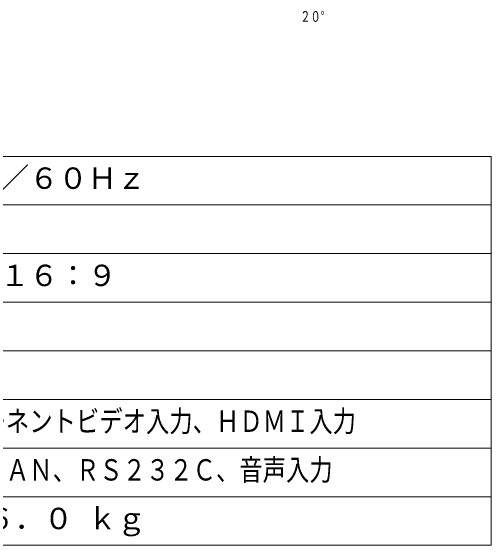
# Model space of a CAD drawing. Units: millimetres, scale not verified. Extents: x -63 to 62, y -56 to 57.
# Drawn here: x 13.1 to 62.5, y -56.5 to -1.5 of the extents above; entities that cross this region are included whole.
import ezdxf
from ezdxf.enums import TextEntityAlignment as Align

# ---------------------------------------------------------------- set-up
doc = ezdxf.new("R2010")
doc.units = ezdxf.units.MM
doc.header["$LTSCALE"] = 0.125
doc.layers.add('0-1_WAKU', color=1, linetype='Continuous', lineweight=18)
doc.layers.add('0-6_SUNPO', color=7, linetype='Continuous', lineweight=18)
doc.layers.add('0-2_MOJI1', color=7, linetype='Continuous')
doc.styles.add('ＭＳ ゴシック', font='')
doc.styles.get('ＭＳ ゴシック').set_extended_font_data('MS Gothic')

msp = doc.modelspace()

# ---------------------------------------------------------------- linework, layer by layer
at = {"layer": '0-1_WAKU', "color": 4}
for p, q in [((-62.5005, -16.4903), (62.4995, -16.4903)), ((62.4995, -16.4903), (62.4995, -56.4903)), ((62.4995, -56.4903), (-62.5005, -56.4903))]:
    msp.add_line(p, q, dxfattribs=at)
at = {"layer": '0-1_WAKU'}
for p, q in [((-62.5005, -21.4903), (62.4995, -21.4903)), ((-62.5005, -26.4903), (62.4995, -26.4903)), ((-62.5005, -31.4903), (62.4995, -31.4903)), ((-62.5005, -36.4903), (62.4995, -36.4903)), ((-62.5005, -41.4903), (62.4995, -41.4903)), ((-62.5005, -46.4903), (62.4995, -46.4903)), ((-62.5005, -51.4903), (62.4995, -51.4903))]:
    msp.add_line(p, q, dxfattribs=at)

# ---------------------------------------------------------------- texts
at = {"layer": '0-2_MOJI1', "style": 'ＭＳ ゴシック'}
for s, p in [('ＡＣ１００Ｖ\u3000５０Ｈｚ／６０Ｈｚ', (-21.0005, -20.4903)), ('６０型（１５２６ｃｍ）１６：９', (-21.0005, -30.4903)), ('約４９ ｋｇ、金具：約６．０ ｋｇ', (-21.0005, -55.4903))]:
    msp.add_text(s, height=2.199, dxfattribs=at).set_placement(p, align=Align.BOTTOM_LEFT)
at = {"layer": '0-2_MOJI1', "style": 'ＭＳ ゴシック', "width": 0.8}
for s, p in [('ビデオ入力、ＲＧＢ／コンポーネントビデオ入力、ＨＤＭＩ入力', (-21.0005, -45.4903)), ('ＤＶＩ－Ｄ入力、ＰＣ入力、ＬＡＮ、ＲＳ２３２Ｃ、音声入力', (-21.0005, -50.4903))]:
    msp.add_text(s, height=2.199, dxfattribs=at).set_placement(p, align=Align.BOTTOM_LEFT)
at = {"layer": '0-6_SUNPO', "style": 'ＭＳ ゴシック', "width": 0.7}
msp.add_text('２０°', height=1.1, dxfattribs=at).set_placement((42.8562, -2.984), align=Align.BOTTOM_LEFT)

doc.saveas('drawing.dxf')
